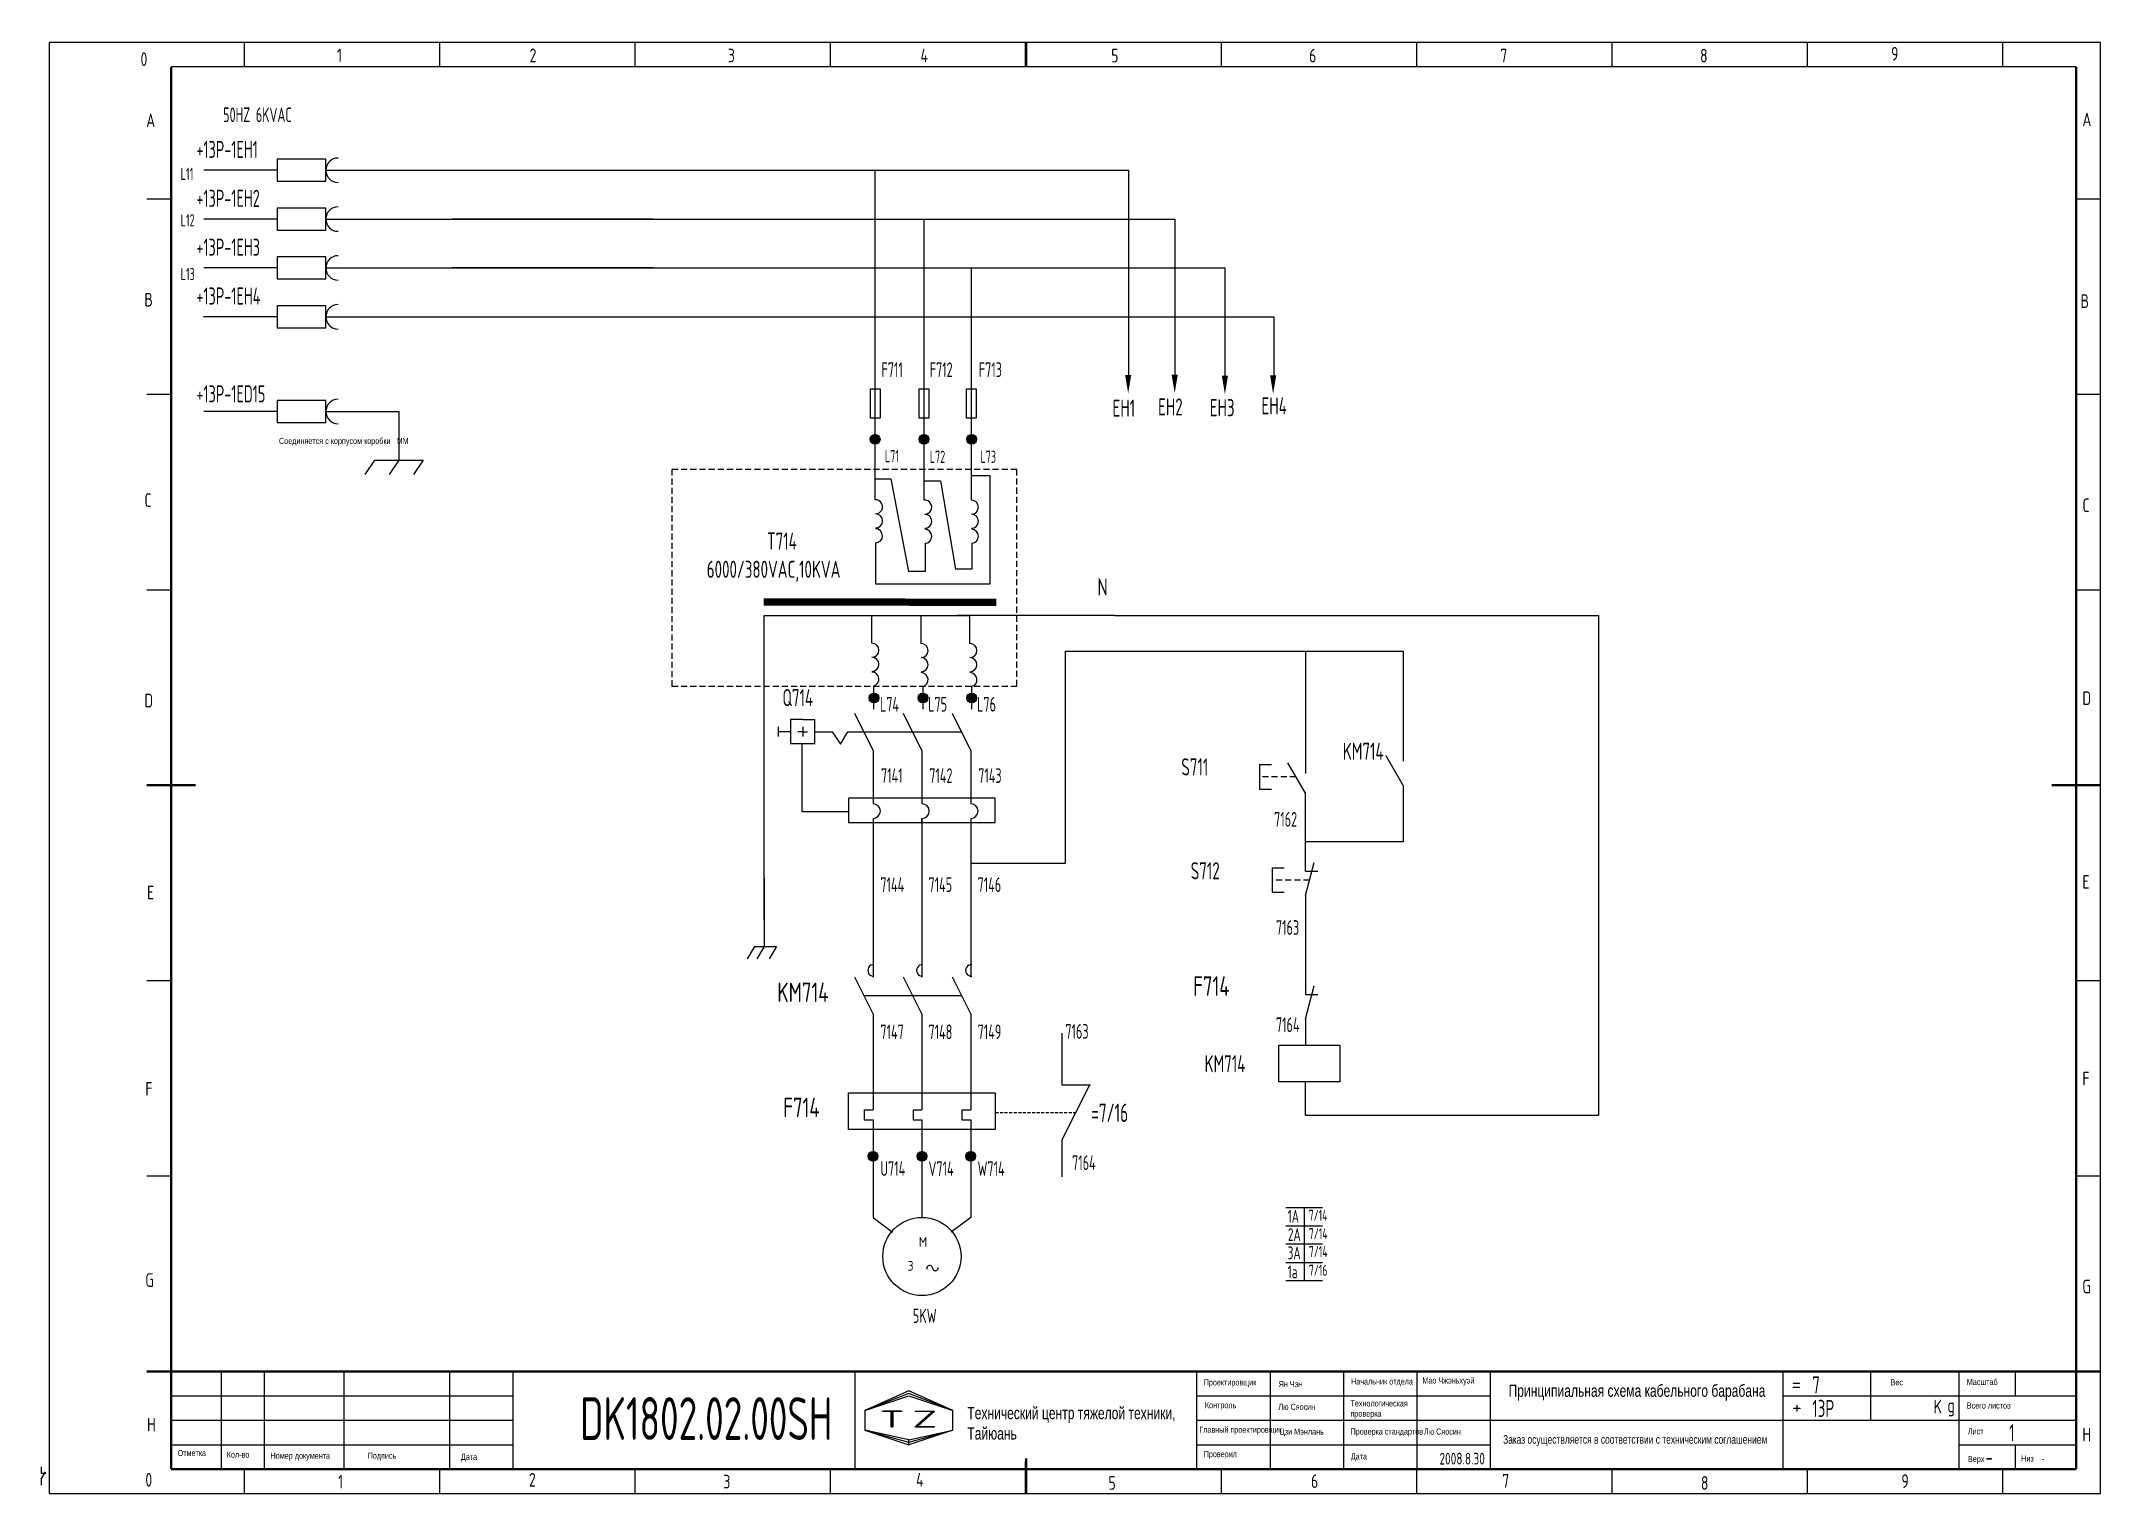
# Model space of a CAD drawing. Header units: millimetres. Extents: x 0 to 1687, y -8 to 1182.
import ezdxf
from ezdxf.enums import TextEntityAlignment as Align

# ---------------------------------------------------------------- set-up
doc = ezdxf.new("R2010")
doc.units = ezdxf.units.MM
doc.header["$LTSCALE"] = 10
doc.header["$MEASUREMENT"] = 0
doc.linetypes.add('F', pattern=[0.75, 0.5, -0.25])
doc.linetypes.add('HIDDEN', pattern=[0.375, 0.25, -0.125])
for name, color, linetype in [('01', 7, 'Continuous'), ('04', 2, 'F'), ('CONTINUOUS', 7, 'Continuous')]:
    doc.layers.add(name, color=color, linetype=linetype)
doc.styles.add('HZLIB', font='TXT', dxfattribs={"bigfont": 'HZLIB.SHX'})
doc.styles.add('ROMANC', font='ROMANC.shx', dxfattribs={"width": 0.7, "height": 0.7})
doc.styles.add('ROMANS', font='romans', dxfattribs={"width": 0.67, "bigfont": 'hzlib'})
doc.styles.get("Standard").update_dxf_attribs({"font": 'isocp', "width": 0.707, "bigfont": 'intecad.shx'})

# ---------------------------------------------------------------- blocks, each defined once
blk = doc.blocks.new('mem3F')
at = {"layer": '01'}
for p, q in [((0, 7.5), (12.5, 7.5)), ((0, 0), (0, 7.5)), ((12.5, 7.5), (12.5, 0)), ((12.5, 0), (0, 0))]:
    blk.add_line(p, q, dxfattribs=at)
blk = doc.blocks.new('mem40')
at = {"layer": '01'}
for p, q in [((0, 15), (0, 10)), ((0, 5), (-3.5, 11.06)), ((0, 5), (0, 0))]:
    blk.add_line(p, q, dxfattribs=at)
blk = doc.blocks.new('memAA')
at = {"layer": '01'}
for p, q in [((0, 15), (0, 10)), ((0, 5), (3.5, 11.1)), ((0, 10), (3.7, 10)), ((0, 5), (0, 0))]:
    blk.add_line(p, q, dxfattribs=at)

msp = doc.modelspace()

# ---------------------------------------------------------------- hatches: boundary and pattern name
at = {"layer": '01', "linetype": 'Continuous'}
h = msp.add_hatch(color=7, dxfattribs=at)
edge = h.paths.add_edge_path()
edge.add_arc((682.9, 856.3), 4, 0, 360)
h = msp.add_hatch(color=7, dxfattribs=at)
edge = h.paths.add_edge_path()
edge.add_arc((722.9, 856.3), 4, 0, 360)
h = msp.add_hatch(color=7, dxfattribs=at)
edge = h.paths.add_edge_path()
edge.add_arc((762, 856.3), 4, 0, 360)
h = msp.add_hatch(color=7, dxfattribs=at)
edge = h.paths.add_edge_path()
edge.add_arc((682, 644.6), 4, 0, 360)
h = msp.add_hatch(color=7, dxfattribs=at)
edge = h.paths.add_edge_path()
edge.add_arc((722, 644.6), 4, 0, 360)
h = msp.add_hatch(color=7, dxfattribs=at)
edge = h.paths.add_edge_path()
edge.add_arc((762, 644.6), 4, 0, 360)
h = msp.add_hatch(color=7, dxfattribs=at)
edge = h.paths.add_edge_path()
edge.add_arc((681.2, 269.3), 4, 0, 360)
h = msp.add_hatch(color=7, dxfattribs=at)
edge = h.paths.add_edge_path()
edge.add_arc((721.2, 269.3), 4, 0, 360)
h = msp.add_hatch(color=7, dxfattribs=at)
edge = h.paths.add_edge_path()
edge.add_arc((761.2, 269.3), 4, 0, 360)

# ---------------------------------------------------------------- linework, layer by layer
for p, q in [((233.1, 1085.6), (193.1, 1085.6)), ((193.1, 1085.6), (193.1, 1067.6)), ((233.1, 1067.6), (233.1, 1085.6)), ((193.1, 1076.6), (133.1, 1076.6)), ((193.1, 1067.6), (233.1, 1067.6)), ((233.1, 1076.6), (890.4, 1076.6)), ((193.1, 1036.6), (133.1, 1036.6)), ((233.1, 1045.6), (193.1, 1045.6)), ((193.1, 1045.6), (193.1, 1027.6)), ((233.1, 1027.6), (233.1, 1045.6)), ((233.1, 1036.6), (501.1, 1036.6)), ((495.3, 1036.6), (336.5, 1036.6)), ((501.1, 1036.6), (495.3, 1036.6)), ((495.3, 1036.6), (501.1, 1036.6)), ((501.1, 1036.6), (902.5, 1036.6)), ((888.6, 1036.6), (928.3, 1036.6)), ((193.1, 1027.6), (233.1, 1027.6)), ((193.1, 996.6), (133.1, 996.6)), ((233.1, 1005.6), (193.1, 1005.6)), ((193.1, 1005.6), (193.1, 987.6)), ((233.1, 987.6), (233.1, 1005.6)), ((233.1, 996.6), (969.2, 996.6)), ((501.1, 996.6), (336.5, 996.6)), ((495.3, 996.6), (501.1, 996.6)), ((193.1, 987.6), (233.1, 987.6)), ((233.1, 965.6), (193.1, 965.6)), ((193.1, 965.6), (193.1, 947.6)), ((233.1, 947.6), (233.1, 965.6)), ((193.1, 956.6), (132.9, 956.6)), ((193.1, 947.6), (233.1, 947.6)), ((233.1, 956.6), (1009.4, 956.6)), ((679, 897.5), (687, 897.5)), ((679, 873.5), (679, 897.5)), ((687, 897.5), (687, 873.5)), ((718.9, 873.5), (718.9, 897.5)), ((718.9, 897.5), (726.9, 897.5)), ((726.9, 897.5), (726.9, 873.5)), ((757.7, 897.5), (765.7, 897.5)), ((757.7, 873.5), (757.7, 897.5)), ((765.7, 897.5), (765.7, 873.5)), ((193.1, 879.1), (133.1, 879.1)), ((193.1, 888.1), (193.1, 870.1)), ((233.1, 888.1), (193.1, 888.1)), ((233.1, 870.1), (233.1, 888.1)), ((233.1, 879.1), (277.4, 879.1)), ((273.6, 879.1), (292.9, 879.1)), ((193.1, 870.1), (233.1, 870.1)), ((687, 873.5), (679, 873.5)), ((726.9, 873.5), (718.9, 873.5)), ((765.7, 873.5), (757.7, 873.5)), ((682.9, 806.8), (682.9, 824)), ((695.8, 824), (710.1, 748.1)), ((723, 806.4), (723, 822.3)), ((736.3, 822.3), (748.8, 750)), ((777.1, 826.4), (761.7, 826.4)), ((777.1, 738), (777.1, 826.4)), ((683.3, 749.9), (683.3, 738)), ((723.8, 748.1), (710.1, 748.1)), ((723.8, 751.7), (723.8, 748.1)), ((762.1, 750), (748.8, 750)), ((762.1, 753.5), (762.1, 750)), ((683.3, 738), (777.1, 738)), ((592, 462.6), (592, 712)), ((592, 712), (680.2, 712)), ((680.2, 712), (760.5, 712)), ((1275.3, 712), (1275.3, 302.8)), ((838.9, 682.8), (1051.9, 682.8)), ((1035.3, 682.8), (1035.3, 582.8)), ((1115.3, 682.8), (1115.3, 602.8)), ((1115.3, 552.8), (1115.3, 542.8)), ((1115.3, 552.8), (1115.3, 526.9)), ((1115.3, 526.9), (1035.3, 526.9)), ((592, 475.4), (592, 464.1)), ((592, 464.1), (592, 441.1)), ((584, 441.1), (578, 431.1)), ((584, 441.1), (602, 441.1)), ((592, 441.1), (586, 431.1)), ((602, 441.1), (596, 431.1)), ((835.9, 370), (835.9, 327.9)), ((835.9, 282.6), (858.6, 327.9)), ((835.9, 327.9), (859.2, 327.9)), ((1275.3, 302.8), (1035.3, 302.8)), ((835.9, 282.6), (835.9, 252.4))]:
    msp.add_line(p, q)
at = {"linetype": 'Continuous'}
for p, q in [((682.9, 824), (695.8, 824)), ((723, 822.3), (736.3, 822.3)), ((683.3, 771.5), (683.3, 749.9)), ((723.8, 771.2), (723.8, 751.7)), ((762.1, 771.5), (762.1, 753.5)), ((680.2, 689.4), (680.2, 712)), ((720.5, 689), (720.5, 712)), ((760.5, 689), (760.5, 712)), ((592, 488.8), (592, 526.8)), ((592, 497.1), (592, 475.4))]:
    msp.add_line(p, q, dxfattribs=at)
at = {"color": 0}
msp.add_line((878.9, 712), (749.7, 712), dxfattribs=at)
at = {"color": 0, "linetype": 'HIDDEN'}
msp.add_line((781.4, 305.3), (847.3, 305.3), dxfattribs=at)
at = {"color": 0, "linetype": 'ByBlock', "const_width": 6}
msp.add_lwpolyline([(591.7, 723.1), (782, 722.9)], dxfattribs=at)
for centre in [(243.1, 1076.6), (243.1, 1036.6), (243.1, 996.6), (243.1, 956.6), (243.1, 879.1)]:
    msp.add_arc(centre, 10, 90, 270)
at = {"linetype": 'Continuous'}
for centre, start, end in [((683.2, 801.1), 270, 93.1495), ((683.2, 789.5), 270, 90), ((723.5, 800.7), 270, 94.689), ((723.5, 789.2), 270, 90), ((761.7, 800.7), 270, 90), ((761.7, 789.2), 270, 90), ((683.2, 777.3), 270.7718, 90), ((723.5, 776.9), 272.6326, 90), ((761.7, 776.9), 273.7852, 90), ((680.2, 683.6), 270, 90), ((680.2, 672.1), 270, 90), ((720.5, 683.3), 270, 90), ((720.5, 671.8), 270, 90), ((760.5, 683.3), 270, 90), ((760.5, 671.8), 270, 90), ((680.2, 659.9), 283.6788, 90), ((720.5, 659.5), 283.6788, 90), ((760.5, 659.5), 283.6788, 90)]:
    msp.add_arc(centre, 5.76, start, end, dxfattribs=at)
at = {"color": 3}
for points in [[(892.6, 908.9), (887.6, 908.9), (890.1, 893.9)], [(930.7, 909.1), (925.7, 909.1), (928.2, 894.1)], [(971.8, 908.3), (966.8, 908.3), (969.3, 893.3)], [(1011.3, 908.6), (1006.3, 908.6), (1008.8, 893.6)]]:
    msp.add_solid(points, dxfattribs=at)
at = {"layer": '01'}
for p, q in [((682.9, 824), (682.9, 1076.6)), ((890.4, 1076.6), (890.4, 908.1)), ((723, 822.3), (723, 1036.6)), ((928.3, 1036.6), (928.3, 908.1)), ((761.7, 806.4), (761.7, 996.6)), ((969.2, 996.6), (969.2, 908.1)), ((1009.4, 956.6), (1009.4, 908.1)), ((878.9, 712), (1211.9, 712)), ((1211.9, 712), (1275.3, 712)), ((838.9, 509.4), (838.9, 682.8)), ((1051.9, 682.8), (1115.3, 682.8)), ((1035.3, 566.5), (1020.9, 591.5)), ((997.5, 590), (997.5, 570)), ((997.5, 590), (1007.5, 590)), ((997.5, 570), (1007.5, 570)), ((1035.3, 502.7), (1035.3, 566.5)), ((761.2, 509.4), (838.9, 509.4)), ((1035.3, 482.7), (1042.5, 509.8)), ((1007.9, 505.5), (1007.9, 485.5)), ((1007.9, 505.5), (1017.9, 505.5)), ((1035.3, 502.7), (1045.3, 502.7)), ((1007.9, 485.5), (1017.9, 485.5)), ((1035.3, 482.7), (1035.3, 401.9)), ((1035.3, 381.9), (1042.5, 409)), ((1035.3, 401.9), (1045.3, 401.9)), ((1035.3, 381.9), (1035.3, 360.4)), ((1035.3, 302.8), (1035.3, 330.4)), ((1034.3, 182.3), (1034.3, 167.3)), ((1146.4, 33.2), (1186.4, 33.2))]:
    msp.add_line(p, q, dxfattribs=at)
at = {"layer": '01', "color": 7, "linetype": 'Continuous'}
for p, q in [((682.9, 856.1), (682.9, 856.1)), ((722.9, 856.1), (722.9, 856.1)), ((762, 856.1), (762, 856.1)), ((681.6, 654.3), (681.6, 635.5)), ((682, 644.4), (682, 644.4)), ((721.9, 653.9), (721.9, 635.5)), ((722, 644.4), (722, 644.4)), ((761.9, 654.3), (761.9, 635.5)), ((762, 644.4), (762, 644.4)), ((613.6, 626.9), (613.6, 606.9)), ((623.6, 626.9), (613.6, 626.9)), ((623.6, 626.9), (633.6, 626.9)), ((633.6, 606.9), (633.6, 626.9)), ((681.2, 601.6), (666.2, 631.7)), ((721.2, 601.6), (706.2, 631.7)), ((761.2, 601.6), (746.2, 631.7)), ((603.6, 620.9), (603.6, 612.9)), ((613.6, 616.9), (603.6, 616.9)), ((623.6, 616.9), (619.6, 616.9)), ((623.6, 620.9), (623.6, 612.9)), ((623.6, 616.9), (627.6, 616.9)), ((633.6, 616.9), (647.7, 616.9)), ((647.7, 616.9), (654.4, 606.7)), ((654.4, 606.7), (660.5, 616.7)), ((660.5, 616.7), (676.6, 616.7)), ((676.6, 616.7), (753.7, 616.7)), ((633.7, 606.9), (613.6, 606.9)), ((623.1, 551.2), (623.1, 606.9)), ((681.2, 601.6), (681.2, 557.9)), ((721.2, 601.6), (721.2, 557.9)), ((761.2, 601.6), (761.2, 557.9)), ((781.2, 562.5), (661.2, 562.5)), ((661.2, 562.3), (661.2, 542.4)), ((781.2, 542.6), (781.2, 562.5)), ((661.2, 551.2), (623.1, 551.2)), ((661.2, 542.5), (781.2, 542.5)), ((681.2, 545.9), (681.2, 494.5)), ((681.2, 542.5), (681.2, 415.9)), ((721.2, 541.9), (721.2, 545.9)), ((721.2, 545.9), (721.2, 494.5)), ((721.2, 542.5), (721.2, 415.9)), ((761.2, 545.9), (761.2, 494.5)), ((761.2, 542.5), (761.2, 415.9)), ((681.2, 385.9), (666.2, 415.9)), ((721.2, 385.9), (706.2, 415.9)), ((761.2, 385.9), (746.2, 415.9)), ((673.7, 400.9), (753.7, 400.9)), ((681.2, 385.9), (681.2, 307.3)), ((721.2, 385.9), (721.2, 307.3)), ((761.2, 385.9), (761.2, 307.3)), ((681.2, 353.1), (681.2, 307.3)), ((661.2, 291.3), (661.2, 321.3)), ((661.2, 321.3), (781.2, 321.3)), ((781.2, 321.3), (781.2, 291.3)), ((674, 307.3), (678, 307.3)), ((674, 307.3), (674, 299.3)), ((678, 307.3), (681.2, 307.3)), ((714, 307.3), (718, 307.3)), ((714, 307.3), (714, 299.3)), ((718, 307.3), (721.2, 307.3)), ((754, 307.3), (758, 307.3)), ((754, 307.3), (754, 299.3)), ((758, 307.3), (761.2, 307.3)), ((761.2, 318.6), (761.2, 307.3)), ((781.2, 291.3), (661.2, 291.3)), ((674, 299.3), (681.2, 299.3)), ((681.2, 299.3), (681.2, 219.3)), ((714, 299.3), (721.2, 299.3)), ((721.2, 299.3), (721.2, 219.3)), ((754, 299.3), (761.2, 299.3)), ((761.2, 299.3), (761.2, 219.3)), ((681.2, 269.1), (681.2, 269.1)), ((721.2, 269.1), (721.2, 269.1)), ((761.2, 269.1), (761.2, 269.1)), ((681.2, 239.3), (681.2, 219.3)), ((721.2, 239.3), (721.2, 219.3)), ((761.2, 239.3), (761.2, 219.3)), ((681.2, 219.3), (697.2, 207.3)), ((761.2, 219.3), (745.2, 207.3))]:
    msp.add_line(p, q, dxfattribs=at)
for centre, radius in [((682.9, 856.3), 4), ((722.9, 856.3), 4), ((762, 856.3), 4), ((682, 644.6), 4), ((722, 644.6), 4), ((762, 644.6), 4), ((681.2, 269.3), 4), ((721.2, 269.3), 4), ((761.2, 269.3), 4), ((721.2, 187.3), 32)]:
    msp.add_circle(centre, radius, dxfattribs=at)
for centre, radius, start, end in [((681.2, 551.9), 6, 270, 90), ((721.2, 551.9), 6, 270, 90), ((761.2, 551.9), 6, 270.6601, 89.3399), ((681.7, 421.5), 4.82, 87.5424, 272.4576), ((721.6, 421.5), 4.82, 87.5424, 272.4576), ((761.8, 421.5), 4.82, 87.5424, 272.4576), ((727.6, 177.6), 2.34, 10.2363, 197.9404), ((732.2, 178), 2.36, 180.1451, 3.584)]:
    msp.add_arc(centre, radius, start, end, dxfattribs=at)
at = {"layer": '04', "color": 2, "linetype": 'F'}
for p, q in [((799, 831.6), (516.5, 831.6)), ((516.5, 831.6), (516.5, 654.3)), ((799, 654.3), (799, 831.6)), ((516.5, 654.3), (799, 654.3))]:
    msp.add_line(p, q, dxfattribs=at)
at = {"layer": '04'}
for p, q in [((1027.5, 580), (997.5, 580)), ((1038.7, 495.5), (1007.9, 495.5))]:
    msp.add_line(p, q, dxfattribs=at)
at = {"layer": 'CONTINUOUS', "color": 3}
for p, q in [((6.4, 1181.2), (6.4, -6.8)), ((1686.4, 1181.2), (6.4, 1181.2)), ((1686.4, -6.8), (1686.4, 1181.2)), ((6.4, -6.8), (1686.4, -6.8))]:
    msp.add_line(p, q, dxfattribs=at)
at = {"layer": 'CONTINUOUS', "linetype": 'Continuous'}
for p, q in [((166.4, 1161.2), (166.4, 1181.2)), ((326.4, 1161.2), (326.4, 1181.2)), ((486.4, 1161.2), (486.4, 1181.2)), ((646.4, 1161.2), (646.4, 1181.2)), ((966.4, 1161.2), (966.4, 1181.2)), ((1126.4, 1161.2), (1126.4, 1181.2)), ((1286.4, 1161.2), (1286.4, 1181.2)), ((1446.4, 1161.2), (1446.4, 1181.2)), ((1606.4, 1161.2), (1606.4, 1181.2)), ((86.4, 1053.2), (106.4, 1053.2)), ((1666.4, 1053.2), (1686.4, 1053.2)), ((86.4, 893.2), (106.4, 893.2)), ((1666.4, 893.2), (1686.4, 893.2)), ((86.4, 733.2), (106.4, 733.2)), ((1666.4, 733.2), (1686.4, 733.2)), ((86.4, 413.2), (106.4, 413.2)), ((1666.4, 413.2), (1686.4, 413.2)), ((86.4, 253.2), (106.4, 253.2)), ((1666.4, 253.2), (1686.4, 253.2)), ((147.5, 13.2), (147.5, 93.2)), ((182.8, 13.2), (182.8, 93.2)), ((247.7, 93.2), (247.7, 13.2)), ((334.4, 93.2), (334.4, 13.2)), ((386.4, 13.2), (386.4, 93.2)), ((666.4, 13.2), (666.4, 93.2)), ((946.4, 13.2), (946.4, 93.2)), ((1006.4, 93.2), (1006.4, 13.2)), ((1066.4, 93.2), (1066.4, 13.2)), ((1126.4, 93.2), (1126.4, 13.2)), ((1186.4, 93.2), (1186.4, 13.2)), ((1426.4, 13.2), (1426.4, 93.2)), ((1498, 93.2), (1498, 53.2)), ((1570.4, 93.2), (1570.4, 13.2)), ((106.4, 73.2), (386.4, 73.2)), ((710.4, 77.2), (674.4, 61.2)), ((710.4, 75.2), (674.4, 61.2)), ((674.4, 61.2), (710.4, 73.2)), ((746.4, 61.2), (710.4, 77.2)), ((746.4, 61.2), (710.4, 75.2)), ((710.4, 73.2), (746.4, 61.2)), ((946.4, 73.2), (1146.4, 73.2)), ((1146.4, 73.2), (1186.4, 73.2)), ((1426.4, 73.2), (1666.4, 73.2)), ((106.4, 53.2), (386.4, 53.2)), ((674.4, 61.2), (674.4, 45.2)), ((746.4, 45.2), (746.4, 61.2)), ((946.4, 53.2), (1666.4, 53.2)), ((674.4, 45.2), (710.4, 33.2)), ((710.4, 37.2), (674.4, 45.2)), ((674.4, 45.2), (710.4, 35.2)), ((710.4, 35.2), (746.4, 45.2)), ((746.4, 45.2), (710.4, 33.2)), ((710.4, 37.2), (746.4, 45.2)), ((710.4, 33.2), (710.4, 37.2)), ((710.4, 33.2), (710.4, 37.2)), ((106.4, 33.2), (386.4, 33.2)), ((946.4, 33.2), (1146.4, 33.2)), ((1570.4, 33.2), (1666.4, 33.2)), ((166.4, -6.8), (166.4, 13.2)), ((326.4, -6.8), (326.4, 13.2)), ((486.4, -6.8), (486.4, 13.2)), ((646.4, -6.8), (646.4, 13.2)), ((966.4, -6.8), (966.4, 13.2)), ((1126.4, -6.8), (1126.4, 13.2)), ((1286.4, -6.8), (1286.4, 13.2)), ((1446.4, -6.8), (1446.4, 13.2)), ((1606.4, -6.8), (1606.4, 13.2))]:
    msp.add_line(p, q, dxfattribs=at)
at = {"layer": 'CONTINUOUS'}
for p, q in [((1666.4, 1161.2), (106.4, 1161.2)), ((292.9, 879.1), (292.9, 839.1)), ((272.9, 839.1), (264.9, 827.6)), ((272.9, 839.1), (312.9, 839.1)), ((292.9, 839.1), (284.9, 827.6)), ((312.9, 839.1), (304.9, 827.6)), ((1616.4, 93.2), (1616.4, 73.2)), ((1616.4, 33.2), (1616.4, 13.2)), ((946.4, 13.2), (1186.4, 13.2))]:
    msp.add_line(p, q, dxfattribs=at)
at = {"layer": 'CONTINUOUS', "color": 0, "linetype": 'Continuous'}
for p, q in [((1019.3, 227.3), (1049.3, 227.3)), ((1034.3, 227.3), (1034.3, 182.3)), ((1019.3, 212.3), (1049.3, 212.3)), ((1049.3, 197.3), (1019.3, 197.3)), ((1019.3, 182.3), (1049.3, 182.3)), ((1049.3, 167.3), (1019.3, 167.3))]:
    msp.add_line(p, q, dxfattribs=at)
at = {"layer": 'CONTINUOUS', "linetype": 'Continuous', "const_width": 2}
for points in [[(806.4, 1161.2), (806.4, 1181.2)], [(86.4, 573.2), (126.4, 573.2)], [(86.4, 573.2), (126.4, 573.2)], [(1646.4, 573.2), (1686.4, 573.2)], [(86.4, 93.2), (1686.4, 93.2)], [(806.4, -6.8), (806.4, 13.2)]]:
    msp.add_lwpolyline(points, dxfattribs=at)
at = {"layer": 'CONTINUOUS', "const_width": 2}
for points in [[(106.4, 1161.2), (106.4, 13.2)], [(1666.4, 13.2), (1666.4, 1161.2)], [(106.4, 13.2), (1666.4, 13.2)]]:
    msp.add_lwpolyline(points, dxfattribs=at)
at = {"layer": 'CONTINUOUS', "color": 7, "linetype": 'Continuous', "const_width": 2}
msp.add_lwpolyline([(806.4, 13.2), (806.5, 22.1)], dxfattribs=at)

# ---------------------------------------------------------------- block references
at = {"xscale": 4, "yscale": 4, "zscale": 4}
msp.add_blockref('mem40', (1115.3, 552.8), dxfattribs=at)
at = {"xscale": 4, "yscale": 4, "zscale": 4, "rotation": 180}
msp.add_blockref('mem3F', (1063.5, 360.4), dxfattribs=at)
at = {"layer": '01'}
msp.add_blockref('memAA', (0, 0), dxfattribs=at)

# ---------------------------------------------------------------- texts
for s, height, width, p in [('+13P-1EH1', 14, 0.67, (127.1, 1086.6)), ('L11', 10, 0.67, (114.2, 1068.6)), ('+13P-1EH2', 14, 0.67, (127.1, 1046.6)), ('L12', 10, 0.67, (114.2, 1030.6)), ('+13P-1EH3', 14, 0.67, (127.1, 1006.6)), ('L13', 10, 0.67, (114.2, 986.6)), ('+13P-1EH4', 14, 0.67, (127.1, 966.6)), ('+13P-1ED15', 14, 0.67, (127.1, 886.5)), ('L71', 10, 0.67, (690.9, 837.5)), ('L72', 10, 0.67, (727.6, 837)), ('L73', 10, 0.67, (769.1, 837)), ('=7/16', 15.1, 0.67, (859.9, 297.4)), ('7', 14, 0.707, (1450.3, 75.2)), ('13P', 14, 0.707, (1450.3, 55.9)), ('1', 14, 0.707, (1611.5, 36)), ('-', 14, 0.707, (1592.1, 16.1))]:
    msp.add_text(s, height=height, dxfattribs=dict(width=width)).set_placement(p)
at = {"char_height": 14, "attachment_point": 1}
for s, insert, width in [('KM714', (1065.9, 607.9), 25.748), ('S711', (933.6, 595.1), 37.332), ('S712', (941.3, 510.1), 46.344), ('KM714', (952.7, 352.1), 36.044)]:
    msp.add_mtext(s, dxfattribs=dict(at, insert=insert, width=width))
at = {"layer": '01', "color": 7, "linetype": 'Continuous', "width": 0.67}
for s, p in [('F711', (688.1, 907.3)), ('F712', (727.6, 907.3)), ('F713', (767.8, 907.3)), ('L74', (686.8, 633.4)), ('L75', (726.3, 633.4)), ('L76', (766.4, 633.4)), ('7141', (687.7, 575)), ('7142', (727.2, 575)), ('7143', (767.3, 575)), ('7162', (1009.6, 539.2)), ('7144', (687.2, 485.7)), ('7145', (726.6, 485.7)), ('7146', (766.8, 485.7)), ('7163', (1011.1, 450.6)), ('7147', (687.2, 365.2)), ('7148', (726.6, 365.2)), ('7149', (766.8, 365.2)), ('7163', (838.7, 365.6)), ('7164', (1011.1, 371)), ('7164', (844.2, 258.1)), ('U714', (687.2, 253.3)), ('V714', (726.6, 253.3)), ('W714', (766.8, 253.3))]:
    msp.add_text(s, height=12, dxfattribs=at).set_placement(p)
at = {"layer": '01', "color": 7, "linetype": 'Continuous', "style": 'ROMANS', "width": 0.67}
for s, p in [('KM714', (602.8, 395.6)), ('F714', (943.3, 400.7)), ('F714', (607.6, 301.3))]:
    msp.add_text(s, height=16, dxfattribs=at).set_placement(p)
at = {"layer": '01', "width": 0.707}
for s, height, p in [('1A', 10.5, (1020.7, 215)), ('7/14', 9, (1038, 216.5)), ('2A', 10.5, (1020.9, 200)), ('7/14', 9, (1038.1, 201.5)), ('3A', 10.5, (1020.7, 185)), ('7/14', 9, (1038.1, 186.8)), ('1a', 10.5, (1020.7, 169.5)), ('7/16', 9, (1038.1, 171.5))]:
    msp.add_text(s, height=height, dxfattribs=at).set_placement(p)
at = {"layer": '01', "color": 7, "linetype": 'Continuous'}
for s, height, p in [('M', 7.84, (722.1, 195.3)), ('3', 7.92, (711.9, 175.7))]:
    msp.add_text(s, height=height, dxfattribs=at).set_placement(p, align=Align.CENTER)
at = {"layer": '01', "attachment_point": 1}
for s, insert, char_height, width in [('EH1', (877.3, 888.8), 14, 33.94), ('EH2', (914.6, 889.8), 14, 35.824), ('T714', (594.4, 780), 14, 106.36), ('6000/380VAC,10KVA', (545, 756.9), 14, 106.36), ('Q714', (607, 651.8), 14, 36.052), ('5KW', (713.7, 144.5), 11.55, 98.855), ('{\\fArial|b0|i0|c204|p34;Вес}', (1514.4, 86.8), 5, 0.722), ('DK1802.02.00SH', (441.3, 72.1), 35, 1695.105)]:
    msp.add_mtext(s, dxfattribs=dict(at, insert=insert, char_height=char_height, width=width))
for s, insert, char_height in [('EH3', (956.9, 889.2), 14), ('EH4', (999.3, 890.7), 14), ('{\\fArial|b0|i0|c204|p34;Соединяется с корпусом коробки   ММ}', (194.7, 857.5), 5), ('{\\fArial|b0|i0|c204|p34;Проектировщик}', (951.9, 86.7), 5), ('{\\fArial|b0|i0|c204|p34;Ян Чэн}', (1013.3, 85.4), 5), ('{\\fArial|b0|i0|c204|p34;Начальник отдела}', (1072.6, 87.5), 5), ('{\\fArial|b0|i0|c204|p34;Мао Чжэньхуэй}', (1131, 88.3), 5), ('{\\fArial|b0|i0|c204|p34;Масштаб}', (1576.8, 87.1), 5), ('{\\fArial|b0|i0|c204|p34;Контроль}', (952.9, 68.1), 5), ('{\\fArial|b0|i0|c204|p34;Технологическая\\Pпроверка}', (1072.1, 69.5), 5), ('{\\fArial|b0|i0|c204|p34;Принципиальная схема кабельного барабана}', (1201.6, 82.4), 10), ('{\\fArial|b0|i0|c204|p34;Всего листов}', (1576.8, 67.8), 5), ('{\\fArial|b0|i0|c204|p34;Технический центр тяжелой техники,\\PТайюань}', (758.4, 64.1), 10), ('{\\fArial|b0|i0|c204|p34;Лю Сяосин}', (1013.1, 66.7), 5), ('{\\fArial|b0|i0|c204|p34;Главный проектировщик}', (948.3, 48), 5), ('{\\fArial|b0|i0|c204|p34;Цзи Мэнлань}', (1014, 46.4), 5), ('{\\fArial|b0|i0|c204|p34;Проверка стандартов}', (1072.2, 46.5), 5), ('{\\fArial|b0|i0|c204|p34;Лю Сяосин}', (1132.3, 46.5), 5), ('{\\fArial|b0|i0|c204|p34;\\H0.7x;Заказ осуществляется в соответствии с техническим соглашением\\H1.4286x; }', (1197.1, 41), 10), ('{\\fArial|b0|i0|c204|p34;Лист}', (1577.7, 46.7), 5), ('{\\fArial|b0|i0|c204|p34;Отметка}', (111.7, 28.9), 5), ('{\\fArial|b0|i0|c204|p34;Кол-во}', (151.9, 27.6), 5), ('{\\fArial|b0|i0|c204|p34;Номер документа}', (187.8, 26.7), 5), ('{\\fArial|b0|i0|c204|p34;Подпись}', (267.3, 26.7), 5), ('{\\fArial|b0|i0|c204|p34;Дата}', (343.7, 25.8), 5), ('{\\fArial|b0|i0|c204|p34;Проверил}', (951.9, 28), 5), ('{\\fArial|b0|i0|c204|p34;Дата}', (1072.4, 26.1), 5), ('{\\fArial|b0|i0|c204|p34;Верх}', (1577.8, 24), 5), ('{\\fArial|b0|i0|c204|p34;Низ    -}', (1621.4, 24.4), 5)]:
    msp.add_mtext(s, dxfattribs=dict(at, insert=insert, char_height=char_height))
at = {"layer": 'CONTINUOUS', "linetype": 'Continuous', "style": 'ROMANC'}
for s, height, width, p in [('0', 11.2, 0.7, (81.3, 1161.9)), ('1', 11.2, 0.7, (242.2, 1165)), ('2', 11.2, 0.7, (399.9, 1165)), ('3', 11.2, 0.7, (562.3, 1165)), ('4', 11.2, 0.7, (720, 1165)), ('5', 11.2, 0.7, (876.2, 1164.8)), ('6', 11.2, 0.7, (1038.3, 1164.8)), ('7', 11.2, 0.7, (1194.8, 1164.8)), ('8', 11.2, 0.7, (1358.4, 1164.8)), ('9', 11.2, 0.7, (1514.8, 1166.3)), ('A', 11.2, 0.7, (86, 1111.8)), ('A', 11.2, 0.7, (1671.5, 1112.6)), ('B', 11.2, 0.7, (84.5, 965)), ('B', 11.2, 0.7, (1670, 963.8)), ('C', 11.2, 0.7, (84.5, 800.9)), ('C', 11.2, 0.7, (1671.5, 796.7)), ('D', 11.2, 0.7, (84.5, 636.8)), ('D', 11.2, 0.7, (1671.5, 638.7)), ('E', 11.2, 0.7, (86.7, 479.6)), ('E', 11.2, 0.7, (1671.5, 488.4)), ('F', 11.2, 0.7, (1671.5, 327.3)), ('F', 11.2, 0.7, (85.3, 318.9)), ('G', 11.2, 0.7, (85.3, 162.4)), ('G', 11.2, 0.7, (1671.5, 157.1)), ('K', 11.2, 0.7, (1549.7, 58.8)), ('g', 11.2, 0.7, (1561, 59.8)), ('H', 11.2, 0.7, (86.7, 44)), ('T', 14, 1.8, (686.4, 47.2)), ('Z', 14, 1.8, (713.2, 47.2)), ('H', 11.2, 0.7, (1671.5, 35.9)), ('0', 11.2, 0.7, (85.3, -1.1)), ('1', 11.2, 0.7, (243.1, -2.6)), ('2', 11.2, 0.7, (399.4, -1.1)), ('3', 11.2, 0.7, (558.6, -2.6)), ('4', 11.2, 0.7, (716.4, -1.1)), ('5', 11.2, 0.7, (874, -3.7)), ('6', 11.2, 0.7, (1039.8, -2.2)), ('7', 11.2, 0.7, (1196.4, -2)), ('8', 11.2, 0.7, (1359.1, -3.7)), ('9', 11.2, 0.7, (1523.3, -2.2))]:
    msp.add_text(s, height=height, dxfattribs=dict(at, width=width)).set_placement(p)
at = {"layer": 'CONTINUOUS', "width": 0.67}
msp.add_text(' 50HZ 6KVAC', height=12, dxfattribs=at).set_placement((144.4, 1116))
at = {"layer": 'CONTINUOUS', "style": 'ROMANS', "width": 0.67}
msp.add_text('N', height=14, dxfattribs=at).set_placement((864.9, 728.4))
at = {"layer": 'CONTINUOUS', "linetype": 'Continuous', "style": 'ROMANC'}
for s, p in [('=', (1433.3, 77.4)), ('+', (1433.7, 58.5))]:
    msp.add_text(s, height=11.2, dxfattribs=at).set_placement(p)
at = {"layer": 'CONTINUOUS', "color": 7, "style": 'HZLIB', "width": 0.67}
msp.add_text('2008.8.30', height=9.6, dxfattribs=at).set_placement((1163.6, 21.8), align=Align.MIDDLE)

doc.saveas('drawing.dxf')
